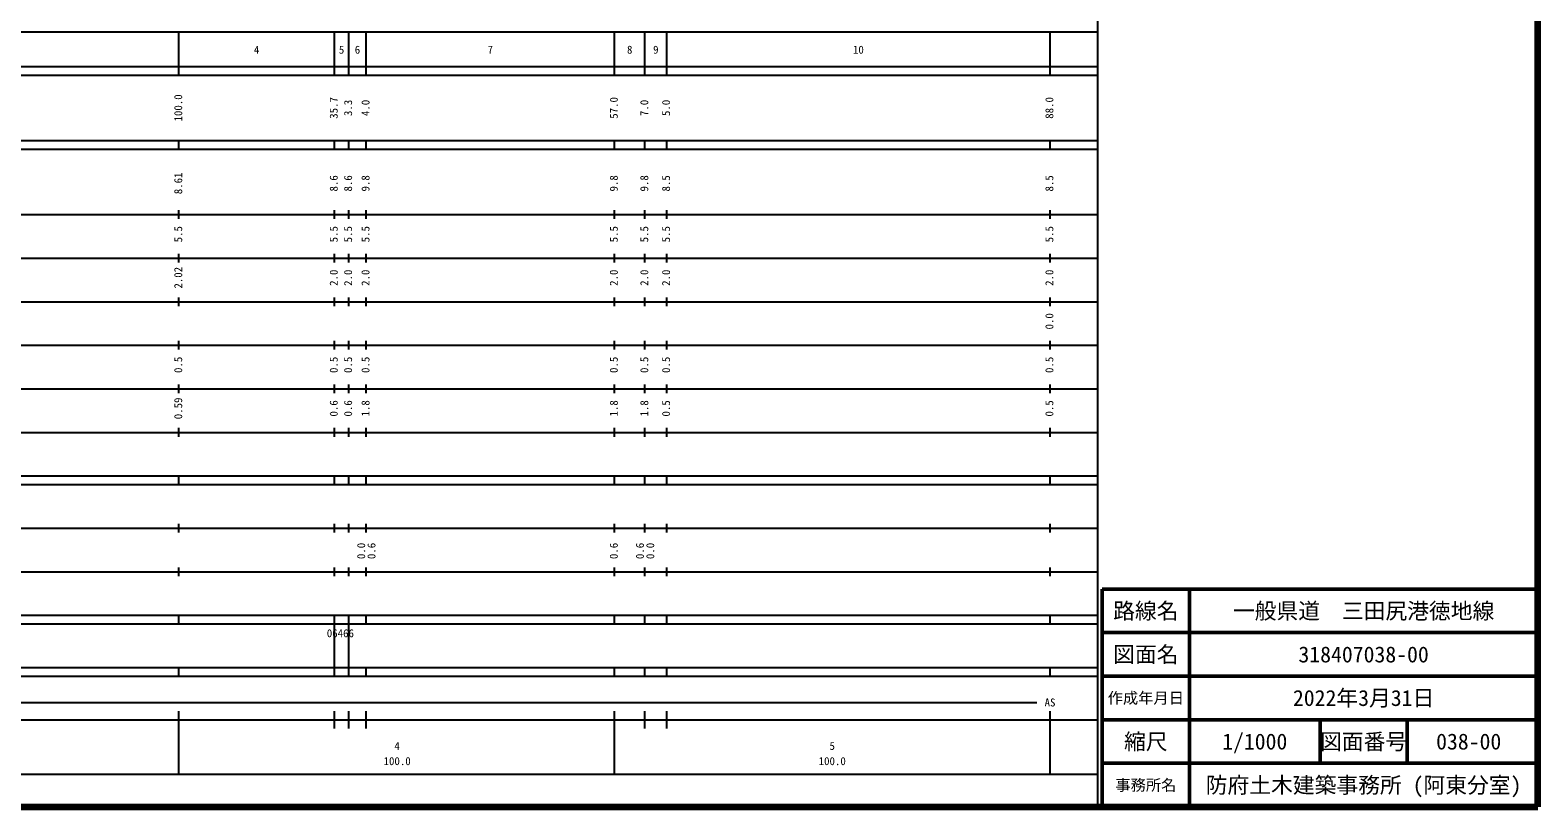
# Model space of a CAD drawing. Units: millimetres on the paper, enlarged 1000 times. Extents: x 40000 to 680000, y 20000 to 380000.
# Drawn here: x 333853 to 680000, y 20000 to 198357 of the extents above; entities that cross this region are included whole.
import ezdxf
from ezdxf.enums import TextEntityAlignment as Align

# ---------------------------------------------------------------- set-up
doc = ezdxf.new("R2010")
doc.units = ezdxf.units.MM
doc.header["$LTSCALE"] = 1000
for name, color, linetype, lineweight in [('M-TTL', 2, 'Continuous', 140), ('M-TTL-BAND', 7, 'Continuous', 25), ('M-TTL-FRAM', 2, 'Continuous', 50), ('M-TTL-LINE', 7, 'Continuous', 50)]:
    doc.layers.add(name, color=color, linetype=linetype, lineweight=lineweight)
doc.layers.add('M-TTL-TXT', color=7, linetype='Continuous')
doc.styles.add('ＭＳ ゴシック', font='')
doc.styles.get('ＭＳ ゴシック').set_extended_font_data('MS Gothic')

msp = doc.modelspace()

# ---------------------------------------------------------------- linework, layer by layer
at = {"layer": 'M-TTL'}
for p, q in [((680000, 20000), (680000, 380000)), ((40000, 20000), (680000, 20000))]:
    msp.add_line(p, q, dxfattribs=at)
at = {"layer": 'M-TTL-BAND'}
for p, q in [((579000, 20000), (579000, 370000)), ((68000, 198000), (579000, 198000)), ((368000, 188000), (368000, 198000)), ((403700, 188000), (403700, 198000)), ((407000, 188000), (407000, 198000)), ((411000, 188000), (411000, 198000)), ((468000, 188000), (468000, 198000)), ((475000, 188000), (475000, 198000)), ((480000, 188000), (480000, 198000)), ((568000, 188000), (568000, 198000)), ((40000, 190000), (579000, 190000)), ((40000, 188000), (579000, 188000)), ((40000, 173000), (579000, 173000)), ((40000, 171000), (579000, 171000)), ((368000, 171000), (368000, 173000)), ((403700, 171000), (403700, 173000)), ((407000, 171000), (407000, 173000)), ((411000, 171000), (411000, 173000)), ((468000, 171000), (468000, 173000)), ((475000, 171000), (475000, 173000)), ((480000, 171000), (480000, 173000)), ((568000, 171000), (568000, 173000)), ((40000, 156000), (579000, 156000)), ((368000, 155000), (368000, 157000)), ((403700, 155000), (403700, 157000)), ((407000, 155000), (407000, 157000)), ((411000, 155000), (411000, 157000)), ((468000, 155000), (468000, 157000)), ((475000, 155000), (475000, 157000)), ((480000, 155000), (480000, 157000)), ((568000, 155000), (568000, 157000)), ((46000, 146000), (579000, 146000)), ((368000, 145000), (368000, 147000)), ((403700, 145000), (403700, 147000)), ((407000, 145000), (407000, 147000)), ((411000, 145000), (411000, 147000)), ((468000, 145000), (468000, 147000)), ((475000, 145000), (475000, 147000)), ((480000, 145000), (480000, 147000)), ((568000, 145000), (568000, 147000)), ((52000, 136000), (579000, 136000)), ((368000, 135000), (368000, 137000)), ((403700, 135000), (403700, 137000)), ((407000, 135000), (407000, 137000)), ((411000, 135000), (411000, 137000)), ((468000, 135000), (468000, 137000)), ((475000, 135000), (475000, 137000)), ((480000, 135000), (480000, 137000)), ((568000, 135000), (568000, 137000)), ((46000, 126000), (579000, 126000)), ((368000, 125000), (368000, 127000)), ((403700, 125000), (403700, 127000)), ((407000, 125000), (407000, 127000)), ((411000, 125000), (411000, 127000)), ((468000, 125000), (468000, 127000)), ((475000, 125000), (475000, 127000)), ((480000, 125000), (480000, 127000)), ((568000, 125000), (568000, 127000)), ((52000, 116000), (579000, 116000)), ((368000, 115000), (368000, 117000)), ((403700, 115000), (403700, 117000)), ((407000, 115000), (407000, 117000)), ((411000, 115000), (411000, 117000)), ((468000, 115000), (468000, 117000)), ((475000, 115000), (475000, 117000)), ((480000, 115000), (480000, 117000)), ((568000, 115000), (568000, 117000)), ((46000, 106000), (579000, 106000)), ((368000, 105000), (368000, 107000)), ((403700, 105000), (403700, 107000)), ((407000, 105000), (407000, 107000)), ((411000, 105000), (411000, 107000)), ((468000, 105000), (468000, 107000)), ((475000, 105000), (475000, 107000)), ((480000, 105000), (480000, 107000)), ((568000, 105000), (568000, 107000)), ((40000, 96000), (579000, 96000)), ((40000, 94000), (579000, 94000)), ((368000, 94000), (368000, 96000)), ((403700, 94000), (403700, 96000)), ((407000, 94000), (407000, 96000)), ((411000, 94000), (411000, 96000)), ((468000, 94000), (468000, 96000)), ((475000, 94000), (475000, 96000)), ((480000, 94000), (480000, 96000)), ((568000, 94000), (568000, 96000)), ((49000, 84000), (579000, 84000)), ((368000, 83000), (368000, 85000)), ((403700, 83000), (403700, 85000)), ((407000, 83000), (407000, 85000)), ((411000, 83000), (411000, 85000)), ((468000, 83000), (468000, 85000)), ((475000, 83000), (475000, 85000)), ((480000, 83000), (480000, 85000)), ((568000, 83000), (568000, 85000)), ((40000, 74000), (579000, 74000)), ((368000, 73000), (368000, 75000)), ((403700, 73000), (403700, 75000)), ((407000, 73000), (407000, 75000)), ((411000, 73000), (411000, 75000)), ((468000, 73000), (468000, 75000)), ((475000, 73000), (475000, 75000)), ((480000, 73000), (480000, 75000)), ((568000, 73000), (568000, 75000)), ((40000, 64000), (579000, 64000)), ((368000, 62000), (368000, 64000)), ((403700, 62000), (403700, 64000)), ((407000, 62000), (407000, 64000)), ((411000, 62000), (411000, 64000)), ((468000, 62000), (468000, 64000)), ((475000, 62000), (475000, 64000)), ((480000, 62000), (480000, 64000)), ((568000, 62000), (568000, 64000)), ((40000, 62000), (579000, 62000)), ((403700, 52000), (403700, 62000)), ((407000, 52000), (407000, 62000)), ((40000, 52000), (579000, 52000)), ((368000, 50000), (368000, 52000)), ((403700, 50000), (403700, 52000)), ((407000, 50000), (407000, 52000)), ((411000, 50000), (411000, 52000)), ((468000, 50000), (468000, 52000)), ((475000, 50000), (475000, 52000)), ((480000, 50000), (480000, 52000)), ((568000, 50000), (568000, 52000)), ((40000, 50000), (579000, 50000)), ((71000, 44000), (565000, 44000)), ((368000, 27500), (368000, 42000)), ((403700, 38000), (403700, 42000)), ((407000, 38000), (407000, 42000)), ((411000, 38000), (411000, 42000)), ((468000, 27500), (468000, 42000)), ((475000, 38000), (475000, 42000)), ((480000, 38000), (480000, 42000)), ((568000, 27500), (568000, 42000)), ((40000, 40000), (579000, 40000)), ((68000, 27500), (579000, 27500))]:
    msp.add_line(p, q, dxfattribs=at)
at = {"layer": 'M-TTL-FRAM'}
for p, q in [((680000, 70000), (580000, 70000)), ((580000, 70000), (580000, 20000))]:
    msp.add_line(p, q, dxfattribs=at)
at = {"layer": 'M-TTL-LINE'}
for p, q in [((600000, 70000), (600000, 20000)), ((680000, 60000), (580000, 60000)), ((680000, 50000), (580000, 50000)), ((680000, 40000), (580000, 40000)), ((630000, 40000), (630000, 30000)), ((650000, 40000), (650000, 30000)), ((680000, 30000), (580000, 30000))]:
    msp.add_line(p, q, dxfattribs=at)

# ---------------------------------------------------------------- texts
at = {"layer": 'M-TTL-BAND', "style": 'ＭＳ ゴシック'}
for s, p in [('4', (385850, 192405)), ('5', (405350, 192405)), ('6', (409000, 192405)), ('7', (439500, 192405)), ('8', (471500, 192405)), ('9', (477500, 192405)), ('10', (524000, 192405)), ('AS', (568000, 42500)), ('4', (418110, 32523)), ('5', (518000, 32523)), ('100.0', (418110, 29033)), ('100.0', (518000, 29033))]:
    msp.add_text(s, height=1833, dxfattribs=at).set_placement(p, align=Align.BOTTOM_CENTER)
for s, p in [('100.0', (369309, 180500)), ('35.7', (405009, 180500)), ('3.3', (408309, 180500)), ('4.0', (412309, 180500)), ('57.0', (469309, 180500)), ('7.0', (476309, 180500)), ('5.0', (481309, 180500)), ('88.0', (569309, 180500)), ('8.61', (369309, 163174)), ('8.6', (405009, 163174)), ('8.6', (408309, 163174)), ('9.8', (412309, 163174)), ('9.8', (469309, 163174)), ('9.8', (476309, 163174)), ('8.5', (481309, 163174)), ('8.5', (569309, 163174)), ('5.5', (369309, 151500)), ('5.5', (405009, 151500)), ('5.5', (408309, 151500)), ('5.5', (412309, 151500)), ('5.5', (469309, 151500)), ('5.5', (476309, 151500)), ('5.5', (481309, 151500)), ('5.5', (569309, 151500)), ('2.02', (369309, 141500)), ('2.0', (405009, 141500)), ('2.0', (408309, 141500)), ('2.0', (412309, 141500)), ('2.0', (469309, 141500)), ('2.0', (476309, 141500)), ('2.0', (481309, 141500)), ('2.0', (569309, 141500)), ('0.0', (569309, 131500)), ('0.5', (369309, 121500)), ('0.5', (405009, 121500)), ('0.5', (408309, 121500)), ('0.5', (412309, 121500)), ('0.5', (469309, 121500)), ('0.5', (476309, 121500)), ('0.5', (481309, 121500)), ('0.5', (569309, 121500)), ('0.59', (369309, 111500)), ('0.6', (405009, 111500)), ('0.6', (408309, 111500)), ('1.8', (412309, 111500)), ('1.8', (469309, 111500)), ('1.8', (476309, 111500)), ('0.5', (481309, 111500)), ('0.5', (569309, 111500)), ('0.0', (411309, 78764)), ('0.6', (413679, 78764)), ('0.6', (469309, 78764)), ('0.6', (475309, 78764)), ('0.0', (477679, 78764))]:
    msp.add_text(s, height=1833, rotation=90, dxfattribs=at).set_placement(p, align=Align.BOTTOM_CENTER)
msp.add_text('06466', height=1833, dxfattribs=at).set_placement((401959, 58405), align=Align.BOTTOM_LEFT)
at = {"layer": 'M-TTL-TXT', "style": 'ＭＳ ゴシック'}
for s, height, p in [('路線名', 3666, (590000, 65000)), ('路線名', 3666, (590000, 65000)), ('一般県道\u3000三田尻港徳地線', 3666, (640000, 65000)), ('図面名', 3666, (590000, 55000)), ('図面名', 3666, (590000, 55000)), ('318407038-00', 3666, (640000, 55000)), ('作成年月日', 2566, (590000, 45000)), ('作成年月日', 2566, (590000, 45000)), ('2022年3月31日', 3666, (640000, 45000)), ('縮尺', 3666, (590000, 35000)), ('縮尺', 3666, (590000, 35000)), ('1/1000', 3666, (615000, 35000)), ('図面番号', 3666, (640000, 35000)), ('図面番号', 3666, (640000, 35000)), ('038-00', 3666, (664125, 35000)), ('事務所名', 2566, (590000, 25000)), ('事務所名', 2566, (590000, 25000)), ('防府土木建築事務所 (阿東分室)', 3666, (640000, 25000))]:
    msp.add_text(s, height=height, dxfattribs=at).set_placement(p, align=Align.MIDDLE_CENTER)

doc.saveas('drawing.dxf')
